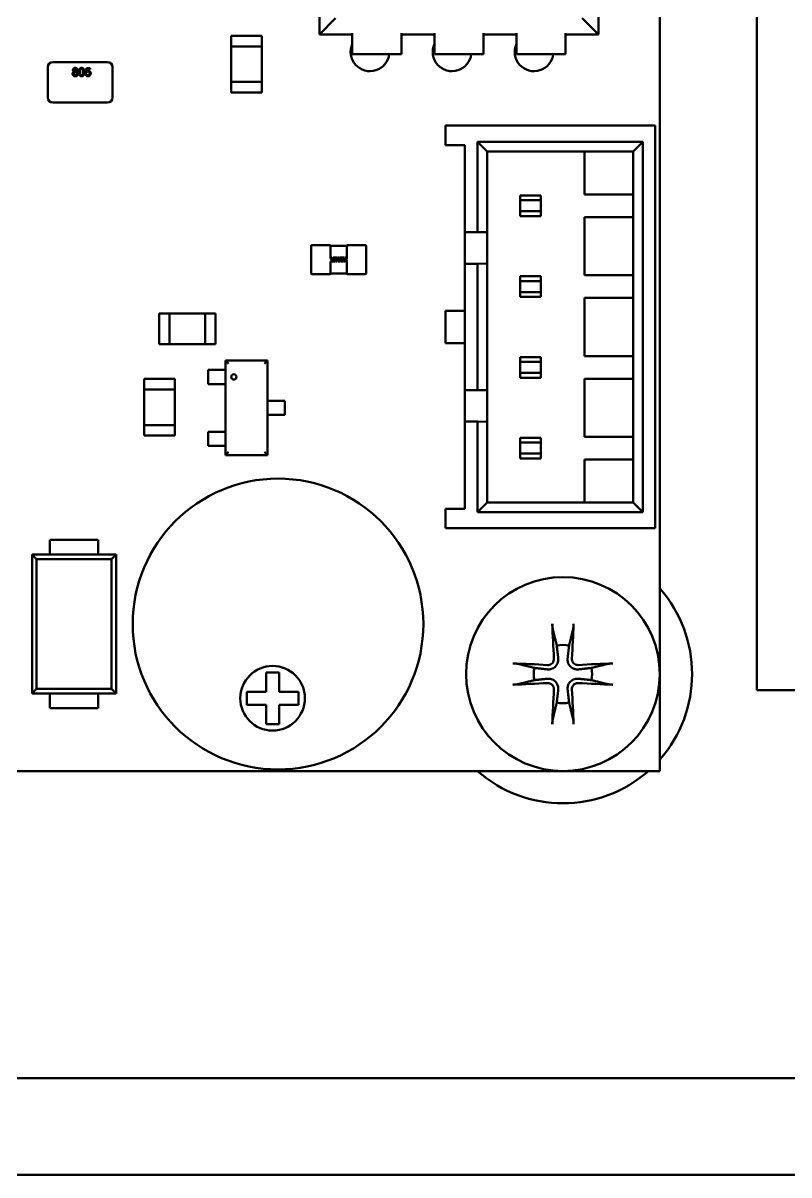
# Model space of a CAD drawing. Header units: millimetres. Extents: x -106 to 841, y -50 to 594.
# Drawn here: x 280.11 to 303.83, y 287.52 to 323.16 of the extents above; entities that cross this region are included whole.
import ezdxf

# ---------------------------------------------------------------- set-up
doc = ezdxf.new("R2010")
doc.units = ezdxf.units.MM
doc.layers.add('Visible (ISO)', color=7, linetype='Continuous', lineweight=50)

msp = doc.modelspace()

# ---------------------------------------------------------------- linework, layer by layer
at = {"layer": 'Visible (ISO)'}
for p, q in [((299.831, 375.018), (299.831, 300.018)), ((302.831, 372.518), (302.831, 302.518)), ((289.289, 329.212), (289.289, 322.812)), ((297.929, 322.812), (297.929, 329.212)), ((289.289, 322.812), (289.789, 323.312)), ((297.929, 322.812), (297.429, 323.312)), ((286.555, 322.44), (286.555, 322.764)), ((286.555, 322.764), (287.504, 322.764)), ((287.504, 322.764), (287.504, 322.44)), ((289.289, 322.812), (290.309, 322.812)), ((290.309, 322.844), (290.309, 322.702)), ((290.309, 322.702), (290.309, 322.202)), ((291.829, 322.702), (291.829, 322.844)), ((291.829, 322.812), (292.849, 322.812)), ((291.829, 322.202), (291.829, 322.702)), ((292.849, 322.844), (292.849, 322.702)), ((292.849, 322.702), (292.849, 322.202)), ((294.369, 322.702), (294.369, 322.844)), ((294.369, 322.812), (295.389, 322.812)), ((294.369, 322.202), (294.369, 322.702)), ((295.389, 322.844), (295.389, 322.702)), ((295.389, 322.702), (295.389, 322.202)), ((296.909, 322.702), (296.909, 322.844)), ((296.909, 322.812), (297.929, 322.812)), ((296.909, 322.202), (296.909, 322.702)), ((287.504, 322.44), (286.555, 322.44)), ((286.555, 321.34), (286.555, 322.439)), ((286.555, 322.439), (287.504, 322.439)), ((287.504, 322.439), (287.504, 321.34)), ((281.031, 321.955), (281.381, 321.955)), ((281.381, 321.955), (282.381, 321.955)), ((282.381, 321.955), (282.731, 321.955)), ((290.309, 322.202), (291.829, 322.202)), ((292.849, 322.202), (294.369, 322.202)), ((295.389, 322.202), (296.909, 322.202)), ((280.881, 320.855), (280.881, 321.805)), ((282.042, 321.586), (282.075, 321.59)), ((282.046, 321.639), (282.072, 321.771)), ((282.078, 321.636), (282.046, 321.639)), ((282.072, 321.771), (282.194, 321.771)), ((282.099, 321.738), (282.086, 321.671)), ((282.194, 321.738), (282.099, 321.738)), ((282.194, 321.771), (282.194, 321.738)), ((282.881, 321.805), (282.881, 320.855)), ((287.504, 321.34), (286.555, 321.34)), ((286.555, 321.015), (286.555, 321.339)), ((286.555, 321.339), (287.504, 321.339)), ((287.504, 321.339), (287.504, 321.015)), ((287.504, 321.015), (286.555, 321.015)), ((281.381, 320.705), (281.031, 320.705)), ((282.381, 320.705), (281.381, 320.705)), ((282.731, 320.705), (282.381, 320.705)), ((299.691, 319.988), (293.191, 319.988)), ((293.191, 319.388), (293.191, 319.988)), ((299.691, 307.528), (299.691, 319.988)), ((293.791, 319.388), (293.191, 319.388)), ((293.791, 316.688), (293.791, 319.388)), ((294.181, 316.688), (294.181, 319.488)), ((294.181, 319.488), (299.301, 319.488)), ((294.481, 319.188), (294.181, 319.488)), ((299.001, 319.188), (299.301, 319.488)), ((299.301, 319.488), (299.301, 308.028)), ((294.481, 319.188), (299.001, 319.188)), ((294.481, 316.687), (294.481, 319.188)), ((297.501, 317.858), (297.501, 319.188)), ((299.001, 319.188), (299.001, 308.328)), ((295.511, 317.678), (295.511, 317.828)), ((296.151, 317.828), (295.511, 317.828)), ((295.511, 317.338), (295.511, 317.678)), ((296.151, 317.678), (295.511, 317.678)), ((296.151, 317.678), (296.151, 317.828)), ((296.151, 317.338), (296.151, 317.678)), ((299.001, 317.858), (297.501, 317.858)), ((295.511, 317.188), (295.511, 317.338)), ((296.151, 317.338), (295.511, 317.338)), ((296.151, 317.188), (296.151, 317.338)), ((296.151, 317.188), (295.511, 317.188)), ((297.501, 315.358), (297.501, 317.158)), ((297.501, 317.158), (299.001, 317.158)), ((293.791, 316.688), (293.791, 316.663)), ((294.181, 316.688), (293.791, 316.688)), ((293.791, 315.764), (293.791, 316.663)), ((294.181, 316.688), (294.481, 316.687)), ((294.481, 316.687), (294.481, 316.663)), ((294.481, 315.764), (294.481, 316.663)), ((289.035, 315.411), (289.035, 316.273)), ((289.053, 316.292), (289.616, 316.292)), ((289.635, 316.273), (290.135, 316.273)), ((289.635, 316.255), (289.635, 316.273)), ((289.635, 315.876), (289.635, 316.255)), ((290.135, 316.255), (290.135, 316.273)), ((290.135, 315.85), (290.135, 316.255)), ((290.153, 316.292), (290.716, 316.292)), ((290.735, 316.273), (290.735, 315.411)), ((289.644, 315.908), (289.634, 315.873)), ((289.678, 315.908), (289.644, 315.908)), ((289.65, 315.811), (289.678, 315.908)), ((289.687, 315.81), (289.65, 315.811)), ((289.742, 315.81), (289.687, 315.81)), ((289.703, 315.855), (289.697, 315.833)), ((289.697, 315.833), (289.748, 315.833)), ((289.755, 315.855), (289.703, 315.855)), ((289.713, 315.908), (289.707, 315.885)), ((289.707, 315.885), (289.763, 315.885)), ((289.804, 315.908), (289.713, 315.908)), ((289.748, 315.833), (289.742, 315.81)), ((289.763, 315.885), (289.755, 315.855)), ((289.769, 315.787), (289.804, 315.908)), ((289.819, 315.908), (289.784, 315.787)), ((289.875, 315.908), (289.818, 315.8)), ((289.818, 315.8), (289.849, 315.908)), ((289.849, 315.908), (289.819, 315.908)), ((289.837, 315.787), (289.879, 315.873)), ((289.907, 315.908), (289.875, 315.908)), ((289.879, 315.873), (289.875, 315.787)), ((289.932, 315.908), (289.901, 315.801)), ((289.901, 315.801), (289.907, 315.908)), ((289.926, 315.787), (289.954, 315.885)), ((290.061, 315.908), (289.932, 315.908)), ((289.944, 315.81), (289.938, 315.787)), ((289.999, 315.81), (289.944, 315.81)), ((289.954, 315.885), (290.021, 315.885)), ((289.961, 315.855), (289.954, 315.833)), ((289.954, 315.833), (290.006, 315.833)), ((290.012, 315.855), (289.961, 315.855)), ((290.006, 315.833), (289.999, 315.81)), ((290.021, 315.885), (290.012, 315.855)), ((290.027, 315.787), (290.061, 315.908)), ((290.102, 315.842), (290.046, 315.787)), ((290.111, 315.908), (290.075, 315.908)), ((290.075, 315.908), (290.102, 315.842)), ((290.085, 315.787), (290.135, 315.837)), ((290.135, 315.848), (290.111, 315.908)), ((290.135, 315.834), (290.122, 315.787)), ((290.135, 315.832), (290.135, 315.837)), ((289.634, 315.787), (289.769, 315.787)), ((289.635, 315.429), (289.635, 315.787)), ((289.784, 315.787), (289.837, 315.787)), ((289.875, 315.787), (289.926, 315.787)), ((289.938, 315.787), (290.027, 315.787)), ((290.046, 315.787), (290.085, 315.787)), ((290.122, 315.787), (290.135, 315.787)), ((290.135, 315.429), (290.135, 315.787)), ((293.791, 315.713), (293.791, 315.763)), ((293.791, 314.258), (293.791, 315.713)), ((294.181, 315.713), (293.791, 315.713)), ((294.181, 315.713), (294.481, 315.717)), ((294.181, 311.803), (294.181, 315.713)), ((294.481, 315.717), (294.481, 315.763)), ((294.481, 311.803), (294.481, 315.717)), ((289.616, 315.392), (289.053, 315.392)), ((289.635, 315.411), (289.635, 315.429)), ((290.135, 315.411), (289.635, 315.411)), ((290.135, 315.411), (290.135, 315.429)), ((290.716, 315.392), (290.153, 315.392)), ((295.511, 315.178), (295.511, 315.328)), ((296.151, 315.328), (295.511, 315.328)), ((295.511, 314.838), (295.511, 315.178)), ((296.151, 315.178), (295.511, 315.178)), ((296.151, 315.178), (296.151, 315.328)), ((296.151, 314.838), (296.151, 315.178)), ((299.001, 315.358), (297.501, 315.358)), ((295.511, 314.688), (295.511, 314.838)), ((296.151, 314.838), (295.511, 314.838)), ((296.151, 314.688), (296.151, 314.838)), ((296.151, 314.688), (295.511, 314.688)), ((297.501, 312.858), (297.501, 314.658)), ((297.501, 314.658), (299.001, 314.658)), ((284.323, 313.221), (284.323, 314.17)), ((284.323, 314.17), (284.647, 314.17)), ((284.647, 314.17), (284.647, 313.221)), ((284.648, 313.221), (284.648, 314.17)), ((284.648, 314.17), (285.747, 314.17)), ((285.747, 314.17), (285.747, 313.221)), ((285.748, 313.221), (285.748, 314.17)), ((285.748, 314.17), (286.072, 314.17)), ((286.072, 314.17), (286.072, 313.221)), ((293.791, 314.258), (293.191, 314.258)), ((293.191, 314.258), (293.191, 313.258)), ((293.791, 314.258), (293.791, 313.258)), ((284.647, 313.221), (284.323, 313.221)), ((285.747, 313.221), (284.648, 313.221)), ((286.072, 313.221), (285.748, 313.221)), ((293.791, 313.258), (293.191, 313.258)), ((293.791, 311.803), (293.791, 313.258)), ((286.379, 309.796), (286.379, 312.716)), ((286.379, 312.716), (286.441, 312.655)), ((286.379, 312.716), (287.679, 312.716)), ((286.473, 312.622), (286.441, 312.655)), ((287.618, 312.655), (287.586, 312.622)), ((287.679, 312.716), (287.618, 312.655)), ((287.679, 309.796), (287.679, 312.716)), ((296.151, 312.828), (295.511, 312.828)), ((295.511, 312.678), (295.511, 312.828)), ((296.151, 312.678), (295.511, 312.678)), ((295.511, 312.338), (295.511, 312.678)), ((296.151, 312.678), (296.151, 312.828)), ((296.151, 312.338), (296.151, 312.678)), ((299.001, 312.858), (297.501, 312.858)), ((285.844, 312.428), (286.001, 312.428)), ((285.844, 311.993), (285.844, 312.428)), ((286.001, 312.428), (286.108, 312.428)), ((286.108, 312.428), (286.148, 312.428)), ((286.255, 312.428), (286.148, 312.428)), ((286.255, 312.428), (286.379, 312.428)), ((286.379, 311.993), (286.379, 312.428)), ((296.151, 312.338), (295.511, 312.338)), ((295.511, 312.188), (295.511, 312.338)), ((296.151, 312.188), (296.151, 312.338)), ((283.867, 311.824), (283.867, 312.148)), ((283.867, 312.148), (284.816, 312.148)), ((284.816, 312.148), (284.816, 311.824)), ((285.844, 311.993), (286.001, 311.993)), ((286.001, 311.993), (286.108, 311.993)), ((286.108, 311.993), (286.148, 311.993)), ((286.255, 311.993), (286.148, 311.993)), ((286.255, 311.993), (286.379, 311.993)), ((296.151, 312.188), (295.511, 312.188)), ((297.501, 310.358), (297.501, 312.158)), ((297.501, 312.158), (299.001, 312.158)), ((284.816, 311.824), (283.867, 311.824)), ((283.867, 310.724), (283.867, 311.823)), ((283.867, 311.823), (284.816, 311.823)), ((284.816, 311.823), (284.816, 310.724)), ((293.791, 310.828), (293.791, 311.803)), ((294.181, 311.803), (293.791, 311.803)), ((294.181, 311.803), (294.481, 311.803)), ((294.481, 310.827), (294.481, 311.803)), ((287.679, 311.473), (287.803, 311.473)), ((287.679, 311.038), (287.679, 311.473)), ((287.803, 311.473), (287.91, 311.473)), ((287.95, 311.473), (287.91, 311.473)), ((288.057, 311.473), (287.95, 311.473)), ((288.057, 311.473), (288.214, 311.473)), ((288.214, 311.038), (288.214, 311.473)), ((287.679, 311.038), (287.803, 311.038)), ((287.803, 311.038), (287.91, 311.038)), ((287.95, 311.038), (287.91, 311.038)), ((288.057, 311.038), (287.95, 311.038)), ((288.057, 311.038), (288.214, 311.038)), ((293.791, 308.128), (293.791, 310.828)), ((294.181, 310.828), (293.791, 310.828)), ((294.181, 308.028), (294.181, 310.828)), ((294.181, 310.828), (294.481, 310.827)), ((294.481, 308.328), (294.481, 310.827)), ((284.816, 310.724), (283.867, 310.724)), ((283.867, 310.399), (283.867, 310.723)), ((283.867, 310.723), (284.816, 310.723)), ((284.816, 310.723), (284.816, 310.399)), ((285.844, 310.518), (286.001, 310.518)), ((285.844, 310.083), (285.844, 310.518)), ((286.001, 310.518), (286.108, 310.518)), ((286.108, 310.518), (286.148, 310.518)), ((286.255, 310.518), (286.148, 310.518)), ((286.255, 310.518), (286.379, 310.518)), ((286.379, 310.083), (286.379, 310.518)), ((284.816, 310.399), (283.867, 310.399)), ((295.511, 310.178), (295.511, 310.328)), ((296.151, 310.328), (295.511, 310.328)), ((295.511, 309.838), (295.511, 310.178)), ((296.151, 310.178), (295.511, 310.178)), ((296.151, 310.178), (296.151, 310.328)), ((296.151, 309.838), (296.151, 310.178)), ((299.001, 310.358), (297.501, 310.358)), ((285.844, 310.083), (286.001, 310.083)), ((286.001, 310.083), (286.108, 310.083)), ((286.108, 310.083), (286.148, 310.083)), ((286.255, 310.083), (286.148, 310.083)), ((286.255, 310.083), (286.379, 310.083)), ((286.379, 309.796), (286.441, 309.857)), ((286.379, 309.796), (287.679, 309.796)), ((286.473, 309.89), (286.441, 309.857)), ((287.586, 309.89), (287.618, 309.857)), ((287.679, 309.796), (287.618, 309.857)), ((295.511, 309.688), (295.511, 309.838)), ((296.151, 309.838), (295.511, 309.838)), ((296.151, 309.688), (296.151, 309.838)), ((296.151, 309.688), (295.511, 309.688)), ((297.501, 308.328), (297.501, 309.658)), ((297.501, 309.658), (299.001, 309.658)), ((294.481, 308.328), (294.181, 308.028)), ((299.001, 308.328), (294.481, 308.328)), ((299.001, 308.328), (299.301, 308.028)), ((293.191, 308.128), (293.791, 308.128)), ((293.191, 307.528), (293.191, 308.128)), ((299.301, 308.028), (294.181, 308.028)), ((293.191, 307.528), (299.691, 307.528)), ((280.942, 307.167), (282.442, 307.167)), ((280.942, 307.167), (280.942, 307.017)), ((280.942, 306.717), (280.942, 307.017)), ((282.442, 307.167), (282.442, 307.017)), ((282.442, 307.017), (282.442, 306.717)), ((280.392, 306.717), (280.942, 306.717)), ((280.532, 306.578), (280.392, 306.717)), ((280.392, 302.417), (280.392, 306.717)), ((280.532, 306.578), (282.851, 306.578)), ((280.532, 303.556), (280.532, 306.578)), ((280.942, 306.717), (282.442, 306.717)), ((282.442, 306.717), (282.992, 306.717)), ((282.851, 306.578), (282.992, 306.717)), ((282.851, 306.578), (282.851, 303.556)), ((282.992, 306.717), (282.992, 302.417)), ((280.533, 303.556), (280.533, 303.056)), ((282.851, 303.056), (282.851, 303.556)), ((280.532, 302.556), (280.532, 303.056)), ((282.851, 303.056), (282.851, 302.556)), ((287.64, 303.069), (287.64, 302.469)), ((288.04, 303.069), (287.64, 303.069)), ((288.04, 302.469), (288.04, 303.069)), ((280.532, 302.556), (280.392, 302.417)), ((280.942, 302.417), (280.392, 302.417)), ((282.851, 302.556), (280.532, 302.556)), ((282.442, 302.417), (280.942, 302.417)), ((280.942, 302.117), (280.942, 302.417)), ((282.992, 302.417), (282.442, 302.417)), ((282.442, 302.417), (282.442, 302.117)), ((282.992, 302.417), (282.851, 302.556)), ((287.04, 302.469), (287.04, 302.069)), ((287.64, 302.469), (287.04, 302.469)), ((288.64, 302.469), (288.04, 302.469)), ((288.64, 302.069), (288.64, 302.469)), ((302.831, 302.518), (314.466, 302.518)), ((280.942, 301.967), (280.942, 302.117)), ((282.442, 301.967), (280.942, 301.967)), ((282.442, 301.967), (282.442, 302.117)), ((287.04, 302.069), (287.64, 302.069)), ((287.64, 302.069), (287.64, 301.469)), ((288.04, 301.469), (288.04, 302.069)), ((288.04, 302.069), (288.64, 302.069)), ((287.64, 301.469), (288.04, 301.469)), ((299.831, 300.018), (275.331, 300.018)), ((307.93, 290.518), (279.831, 290.518)), ((276.831, 287.518), (321.53, 287.518))]:
    msp.add_line(p, q, dxfattribs=at)
for centre, radius in [((286.639, 312.211), 0.0812), ((288.008, 304.565), 4.5), ((296.831, 303.018), 3), ((287.84, 302.269), 1)]:
    msp.add_circle(centre, radius, dxfattribs=at)
for centre, radius, start, end in [((290.857, 322.273), 0.6, 156.0381, 353.1218), ((293.397, 322.273), 0.6, 156.0381, 353.1218), ((295.937, 322.273), 0.6, 156.0381, 353.1218), ((281.031, 321.805), 0.15, 90, 180), ((282.731, 321.805), 0.15, 0, 90), ((281.031, 320.855), 0.15, 180, 270), ((282.731, 320.855), 0.15, 270, 0), ((289.053, 316.273), 0.0187, 90, 180), ((289.616, 316.273), 0.0187, 0, 90), ((290.153, 316.273), 0.0187, 90, 180), ((290.716, 316.273), 0.0187, 0, 90), ((289.053, 315.411), 0.0187, 180, 270), ((289.616, 315.411), 0.0187, 270, 0), ((290.153, 315.411), 0.0187, 180, 270), ((290.716, 315.411), 0.0187, 270, 0), ((296.831, 303.018), 4, 318.5904, 41.4096), ((296.831, 303.018), 0.902, 77.8798, 102.1202), ((296.831, 303.018), 0.902, 167.8798, 192.1202), ((296.831, 303.018), 0.902, 347.8798, 12.1202), ((296.831, 303.018), 0.902, 257.8798, 282.1202), ((296.831, 303.018), 4, 228.5904, 311.4096)]:
    msp.add_arc(centre, radius, start, end, dxfattribs=at)
for centre, major_axis, start_param, end_param in [((297.034, 303.032), (0.336, -5.195), 4.406467, 4.617896), ((296.627, 303.032), (0.336, 5.195), 4.806882, 5.018311), ((296.818, 302.815), (-5.195, 0.336), 4.806882, 5.018311), ((296.844, 302.815), (-5.195, -0.336), 4.406467, 4.617896), ((296.818, 303.222), (5.195, 0.336), 4.406467, 4.617896), ((296.844, 303.222), (5.195, -0.336), 4.806882, 5.018311), ((297.034, 303.005), (-0.336, -5.195), 4.806882, 5.018311), ((296.627, 303.005), (-0.336, 5.195), 4.406467, 4.617896)]:
    msp.add_ellipse(centre, major_axis=major_axis, ratio=0.087156, start_param=start_param, end_param=end_param, dxfattribs=at)
for points, knots in [([(281.647, 321.593), (281.647, 321.595), (281.647, 321.599), (281.648, 321.605), (281.649, 321.611), (281.65, 321.616), (281.652, 321.621), (281.654, 321.626), (281.657, 321.631), (281.66, 321.635), (281.663, 321.639), (281.667, 321.643), (281.671, 321.646), (281.675, 321.649), (281.68, 321.652), (281.685, 321.655), (281.69, 321.657), (281.694, 321.658), (281.696, 321.658)], [0, 0, 0, 0, 0.069834, 0.137027, 0.201482, 0.26454, 0.325973, 0.386386, 0.445761, 0.505612, 0.565114, 0.62475, 0.684179, 0.744219, 0.805179, 0.868395, 0.933204, 1, 1, 1, 1]), ([(281.729, 321.514), (281.726, 321.514), (281.721, 321.514), (281.712, 321.515), (281.704, 321.517), (281.696, 321.52), (281.689, 321.523), (281.682, 321.527), (281.676, 321.531), (281.67, 321.536), (281.664, 321.542), (281.66, 321.548), (281.656, 321.555), (281.653, 321.562), (281.65, 321.569), (281.648, 321.577), (281.647, 321.585), (281.647, 321.59), (281.647, 321.593)], [0, 0, 0, 0, 0.070442, 0.138089, 0.203178, 0.266139, 0.327929, 0.38919, 0.450254, 0.512347, 0.573843, 0.633933, 0.69346, 0.752479, 0.812386, 0.87307, 0.935184, 1, 1, 1, 1]), ([(281.657, 321.709), (281.657, 321.712), (281.657, 321.716), (281.658, 321.723), (281.66, 321.729), (281.662, 321.735), (281.665, 321.74), (281.668, 321.746), (281.672, 321.751), (281.677, 321.756), (281.682, 321.76), (281.687, 321.764), (281.693, 321.767), (281.7, 321.77), (281.706, 321.772), (281.714, 321.773), (281.721, 321.774), (281.726, 321.774), (281.729, 321.774)], [0, 0, 0, 0, 0.062131, 0.121966, 0.18057, 0.238576, 0.296, 0.354359, 0.413781, 0.475098, 0.53728, 0.598918, 0.661235, 0.724322, 0.789217, 0.856397, 0.926508, 1, 1, 1, 1]), ([(281.696, 321.658), (281.693, 321.659), (281.687, 321.662), (281.679, 321.666), (281.672, 321.672), (281.666, 321.678), (281.662, 321.685), (281.659, 321.693), (281.657, 321.701), (281.657, 321.706), (281.657, 321.709)], [0, 0, 0, 0, 0.145359, 0.278702, 0.403602, 0.521669, 0.637521, 0.753704, 0.873213, 1, 1, 1, 1]), ([(281.729, 321.642), (281.727, 321.642), (281.723, 321.642), (281.718, 321.642), (281.713, 321.641), (281.708, 321.639), (281.704, 321.637), (281.7, 321.635), (281.696, 321.632), (281.693, 321.628), (281.69, 321.625), (281.687, 321.621), (281.685, 321.617), (281.683, 321.613), (281.682, 321.608), (281.681, 321.604), (281.68, 321.599), (281.68, 321.595), (281.68, 321.594)], [0, 0, 0, 0, 0.070952, 0.139089, 0.20356, 0.266424, 0.327517, 0.387861, 0.447899, 0.508819, 0.569482, 0.629036, 0.688378, 0.748068, 0.80863, 0.870231, 0.933683, 1, 1, 1, 1]), ([(281.68, 321.594), (281.68, 321.591), (281.68, 321.587), (281.681, 321.581), (281.683, 321.575), (281.685, 321.569), (281.688, 321.563), (281.692, 321.558), (281.697, 321.554), (281.703, 321.55), (281.71, 321.547), (281.716, 321.545), (281.723, 321.544), (281.727, 321.544), (281.73, 321.544)], [0, 0, 0, 0, 0.079823, 0.159857, 0.239733, 0.321365, 0.402584, 0.483266, 0.566017, 0.653071, 0.741856, 0.828591, 0.914281, 1, 1, 1, 1]), ([(281.729, 321.745), (281.728, 321.744), (281.725, 321.744), (281.721, 321.744), (281.717, 321.743), (281.713, 321.742), (281.709, 321.741), (281.706, 321.739), (281.703, 321.737), (281.699, 321.733), (281.696, 321.729), (281.692, 321.723), (281.69, 321.716), (281.69, 321.712), (281.69, 321.709)], [0, 0, 0, 0, 0.076236, 0.148618, 0.218239, 0.284252, 0.348258, 0.410656, 0.472862, 0.534195, 0.653476, 0.767767, 0.881713, 1, 1, 1, 1]), ([(281.69, 321.709), (281.69, 321.707), (281.69, 321.702), (281.692, 321.694), (281.695, 321.688), (281.699, 321.683), (281.703, 321.68), (281.706, 321.678), (281.709, 321.676), (281.713, 321.675), (281.717, 321.673), (281.721, 321.673), (281.725, 321.672), (281.728, 321.672), (281.73, 321.672)], [0, 0, 0, 0, 0.127394, 0.246182, 0.361268, 0.47714, 0.536327, 0.595672, 0.656619, 0.718836, 0.783582, 0.851588, 0.923927, 1, 1, 1, 1]), ([(281.729, 321.774), (281.732, 321.774), (281.737, 321.774), (281.745, 321.773), (281.752, 321.772), (281.759, 321.769), (281.765, 321.767), (281.771, 321.763), (281.777, 321.76), (281.782, 321.755), (281.787, 321.75), (281.791, 321.745), (281.794, 321.74), (281.797, 321.734), (281.799, 321.728), (281.801, 321.722), (281.802, 321.715), (281.802, 321.711), (281.802, 321.709)], [0, 0, 0, 0, 0.073201, 0.142587, 0.209625, 0.274883, 0.337931, 0.400462, 0.462501, 0.525005, 0.586689, 0.646813, 0.705215, 0.762881, 0.820728, 0.879295, 0.938511, 1, 1, 1, 1]), ([(281.769, 321.708), (281.769, 321.71), (281.769, 321.715), (281.767, 321.722), (281.763, 321.728), (281.759, 321.733), (281.756, 321.736), (281.753, 321.739), (281.749, 321.74), (281.746, 321.742), (281.742, 321.743), (281.738, 321.744), (281.734, 321.744), (281.731, 321.744), (281.729, 321.745)], [0, 0, 0, 0, 0.123386, 0.241435, 0.357449, 0.476714, 0.53789, 0.59927, 0.660352, 0.723007, 0.787876, 0.85536, 0.925373, 1, 1, 1, 1]), ([(281.779, 321.593), (281.779, 321.594), (281.779, 321.598), (281.778, 321.603), (281.777, 321.608), (281.776, 321.612), (281.774, 321.617), (281.771, 321.621), (281.769, 321.625), (281.765, 321.628), (281.762, 321.632), (281.758, 321.635), (281.754, 321.637), (281.749, 321.639), (281.745, 321.641), (281.74, 321.642), (281.734, 321.642), (281.731, 321.642), (281.729, 321.642)], [0, 0, 0, 0, 0.066616, 0.130424, 0.192671, 0.252969, 0.31288, 0.3722, 0.431927, 0.492422, 0.552771, 0.613262, 0.673556, 0.73432, 0.796858, 0.861769, 0.928863, 1, 1, 1, 1]), ([(281.812, 321.592), (281.812, 321.589), (281.812, 321.584), (281.81, 321.576), (281.809, 321.569), (281.806, 321.562), (281.803, 321.555), (281.799, 321.548), (281.794, 321.542), (281.789, 321.536), (281.783, 321.531), (281.777, 321.527), (281.77, 321.523), (281.763, 321.519), (281.755, 321.517), (281.747, 321.515), (281.738, 321.514), (281.732, 321.514), (281.729, 321.514)], [0, 0, 0, 0, 0.0636, 0.125297, 0.185569, 0.244698, 0.303717, 0.36292, 0.4233, 0.485177, 0.547083, 0.608525, 0.669965, 0.732299, 0.79565, 0.861055, 0.929122, 1, 1, 1, 1]), ([(281.73, 321.672), (281.731, 321.672), (281.734, 321.672), (281.739, 321.673), (281.743, 321.673), (281.746, 321.675), (281.75, 321.676), (281.753, 321.678), (281.756, 321.68), (281.76, 321.683), (281.763, 321.688), (281.767, 321.694), (281.769, 321.701), (281.769, 321.705), (281.769, 321.708)], [0, 0, 0, 0, 0.076843, 0.149839, 0.218379, 0.284997, 0.347658, 0.409847, 0.469936, 0.53042, 0.648752, 0.763775, 0.878749, 1, 1, 1, 1]), ([(281.73, 321.544), (281.732, 321.544), (281.735, 321.544), (281.74, 321.544), (281.745, 321.546), (281.75, 321.547), (281.755, 321.549), (281.759, 321.551), (281.762, 321.554), (281.766, 321.557), (281.769, 321.561), (281.772, 321.565), (281.774, 321.569), (281.776, 321.573), (281.777, 321.578), (281.778, 321.582), (281.779, 321.587), (281.779, 321.591), (281.779, 321.593)], [0, 0, 0, 0, 0.071837, 0.139558, 0.204923, 0.267827, 0.328547, 0.388755, 0.44803, 0.508601, 0.569321, 0.628512, 0.687493, 0.747078, 0.807703, 0.86971, 0.933428, 1, 1, 1, 1]), ([(281.802, 321.709), (281.802, 321.706), (281.802, 321.7), (281.8, 321.692), (281.797, 321.685), (281.793, 321.678), (281.787, 321.672), (281.781, 321.666), (281.773, 321.662), (281.767, 321.659), (281.764, 321.658)], [0, 0, 0, 0, 0.124835, 0.244778, 0.360989, 0.477964, 0.596922, 0.721591, 0.855098, 1, 1, 1, 1]), ([(281.764, 321.658), (281.766, 321.658), (281.769, 321.656), (281.775, 321.654), (281.78, 321.651), (281.784, 321.648), (281.789, 321.645), (281.793, 321.641), (281.796, 321.637), (281.8, 321.633), (281.802, 321.629), (281.805, 321.624), (281.807, 321.619), (281.809, 321.614), (281.81, 321.609), (281.811, 321.604), (281.812, 321.598), (281.812, 321.594), (281.812, 321.592)], [0, 0, 0, 0, 0.069013, 0.135236, 0.199611, 0.262419, 0.323723, 0.383765, 0.443773, 0.503795, 0.563823, 0.623484, 0.683469, 0.743591, 0.805727, 0.868616, 0.933278, 1, 1, 1, 1]), ([(281.845, 321.644), (281.845, 321.648), (281.845, 321.655), (281.845, 321.665), (281.846, 321.675), (281.847, 321.685), (281.848, 321.694), (281.85, 321.702), (281.852, 321.71), (281.854, 321.717), (281.856, 321.724), (281.859, 321.731), (281.862, 321.737), (281.865, 321.742), (281.869, 321.747), (281.873, 321.752), (281.877, 321.756), (281.881, 321.76), (281.886, 321.763), (281.891, 321.766), (281.896, 321.769), (281.902, 321.771), (281.908, 321.772), (281.914, 321.773), (281.92, 321.774), (281.925, 321.774), (281.927, 321.774)], [0, 0, 0, 0, 0.063114, 0.123615, 0.180974, 0.235261, 0.287101, 0.336031, 0.382382, 0.426334, 0.468211, 0.50825, 0.546628, 0.58365, 0.618994, 0.653583, 0.687156, 0.720422, 0.75323, 0.78626, 0.819504, 0.853545, 0.888308, 0.923996, 0.96135, 1, 1, 1, 1]), ([(281.87, 321.539), (281.868, 321.542), (281.863, 321.548), (281.858, 321.558), (281.854, 321.569), (281.851, 321.582), (281.848, 321.596), (281.846, 321.611), (281.845, 321.627), (281.845, 321.638), (281.845, 321.644)], [0, 0, 0, 0, 0.097421, 0.200886, 0.311172, 0.429798, 0.55774, 0.694715, 0.84213, 1, 1, 1, 1]), ([(281.927, 321.514), (281.924, 321.514), (281.918, 321.514), (281.91, 321.515), (281.902, 321.517), (281.894, 321.52), (281.887, 321.524), (281.881, 321.528), (281.875, 321.533), (281.871, 321.537), (281.87, 321.539)], [0, 0, 0, 0, 0.137903, 0.268873, 0.395178, 0.517089, 0.636743, 0.756222, 0.876628, 1, 1, 1, 1]), ([(281.892, 321.727), (281.891, 321.725), (281.889, 321.721), (281.886, 321.713), (281.883, 321.704), (281.881, 321.695), (281.88, 321.684), (281.878, 321.672), (281.878, 321.658), (281.878, 321.649), (281.878, 321.644)], [0, 0, 0, 0, 0.083888, 0.177154, 0.282514, 0.3994, 0.529491, 0.672802, 0.829536, 1, 1, 1, 1]), ([(281.878, 321.644), (281.878, 321.639), (281.878, 321.63), (281.878, 321.616), (281.879, 321.604), (281.881, 321.593), (281.883, 321.584), (281.885, 321.575), (281.888, 321.569), (281.892, 321.563), (281.895, 321.558), (281.899, 321.554), (281.903, 321.551), (281.908, 321.548), (281.912, 321.546), (281.917, 321.545), (281.922, 321.544), (281.925, 321.544), (281.927, 321.544)], [0, 0, 0, 0, 0.118406, 0.226654, 0.324092, 0.411705, 0.489026, 0.556909, 0.616233, 0.667349, 0.713512, 0.757697, 0.799493, 0.839976, 0.879886, 0.919149, 0.959227, 1, 1, 1, 1]), ([(281.927, 321.745), (281.925, 321.744), (281.922, 321.744), (281.917, 321.744), (281.912, 321.742), (281.908, 321.74), (281.903, 321.738), (281.899, 321.735), (281.896, 321.731), (281.894, 321.728), (281.892, 321.727)], [0, 0, 0, 0, 0.127665, 0.251739, 0.372753, 0.492147, 0.61407, 0.737197, 0.865607, 1, 1, 1, 1]), ([(281.927, 321.774), (281.93, 321.774), (281.937, 321.774), (281.946, 321.772), (281.955, 321.77), (281.964, 321.766), (281.971, 321.761), (281.978, 321.756), (281.984, 321.75), (281.989, 321.742), (281.993, 321.734), (281.997, 321.725), (282.001, 321.715), (282.003, 321.706), (282.005, 321.698), (282.006, 321.692), (282.007, 321.685), (282.008, 321.678), (282.009, 321.67), (282.009, 321.662), (282.009, 321.653), (282.009, 321.647), (282.009, 321.644)], [0, 0, 0, 0, 0.056724, 0.111437, 0.164368, 0.216435, 0.267641, 0.31736, 0.367473, 0.41821, 0.471404, 0.527966, 0.588061, 0.652134, 0.686345, 0.723264, 0.76261, 0.804739, 0.84943, 0.896711, 0.94689, 1, 1, 1, 1]), ([(281.976, 321.644), (281.976, 321.649), (281.976, 321.658), (281.976, 321.671), (281.975, 321.683), (281.973, 321.694), (281.971, 321.704), (281.969, 321.712), (281.966, 321.719), (281.963, 321.725), (281.959, 321.729), (281.955, 321.733), (281.951, 321.737), (281.947, 321.74), (281.942, 321.742), (281.937, 321.743), (281.932, 321.744), (281.928, 321.744), (281.927, 321.745)], [0, 0, 0, 0, 0.115629, 0.221541, 0.317048, 0.403151, 0.480181, 0.547649, 0.607036, 0.658652, 0.705723, 0.749804, 0.792587, 0.833874, 0.874768, 0.915223, 0.956881, 1, 1, 1, 1]), ([(282.009, 321.644), (282.009, 321.64), (282.009, 321.633), (282.009, 321.623), (282.008, 321.613), (282.007, 321.603), (282.006, 321.595), (282.004, 321.586), (282.002, 321.578), (282, 321.571), (281.998, 321.564), (281.995, 321.558), (281.992, 321.552), (281.989, 321.546), (281.985, 321.541), (281.982, 321.536), (281.977, 321.532), (281.973, 321.528), (281.968, 321.525), (281.963, 321.522), (281.958, 321.519), (281.952, 321.517), (281.946, 321.516), (281.94, 321.515), (281.934, 321.514), (281.929, 321.514), (281.927, 321.514)], [0, 0, 0, 0, 0.062874, 0.122837, 0.179657, 0.23396, 0.285595, 0.334513, 0.380905, 0.424895, 0.466529, 0.506488, 0.545032, 0.581831, 0.617448, 0.652067, 0.68588, 0.719175, 0.752182, 0.78524, 0.818656, 0.852548, 0.887626, 0.923635, 0.961022, 1, 1, 1, 1]), ([(281.927, 321.544), (281.929, 321.544), (281.932, 321.544), (281.937, 321.545), (281.942, 321.546), (281.946, 321.548), (281.951, 321.551), (281.955, 321.554), (281.959, 321.558), (281.962, 321.563), (281.966, 321.569), (281.969, 321.576), (281.971, 321.584), (281.973, 321.593), (281.975, 321.604), (281.976, 321.616), (281.976, 321.63), (281.976, 321.639), (281.976, 321.644)], [0, 0, 0, 0, 0.040782, 0.08087, 0.120268, 0.160187, 0.20046, 0.242265, 0.286459, 0.332952, 0.384431, 0.443389, 0.511681, 0.58902, 0.676245, 0.773705, 0.881568, 1, 1, 1, 1]), ([(282.122, 321.514), (282.119, 321.514), (282.114, 321.514), (282.106, 321.515), (282.098, 321.517), (282.091, 321.519), (282.084, 321.522), (282.078, 321.525), (282.072, 321.529), (282.067, 321.534), (282.062, 321.539), (282.057, 321.544), (282.053, 321.551), (282.05, 321.557), (282.047, 321.564), (282.045, 321.571), (282.043, 321.579), (282.043, 321.584), (282.042, 321.586)], [0, 0, 0, 0, 0.069298, 0.135561, 0.199671, 0.261716, 0.322662, 0.382907, 0.443032, 0.503501, 0.563724, 0.62398, 0.683629, 0.743848, 0.805192, 0.867649, 0.932778, 1, 1, 1, 1]), ([(282.075, 321.59), (282.075, 321.588), (282.076, 321.584), (282.077, 321.579), (282.079, 321.574), (282.081, 321.57), (282.083, 321.566), (282.085, 321.562), (282.088, 321.558), (282.091, 321.555), (282.094, 321.552), (282.097, 321.55), (282.101, 321.548), (282.104, 321.546), (282.109, 321.545), (282.113, 321.544), (282.118, 321.544), (282.121, 321.544), (282.122, 321.544)], [0, 0, 0, 0, 0.077361, 0.15048, 0.219977, 0.286681, 0.349678, 0.41068, 0.469427, 0.526756, 0.583142, 0.638824, 0.695263, 0.752696, 0.810849, 0.871356, 0.934436, 1, 1, 1, 1]), ([(282.122, 321.659), (282.12, 321.659), (282.115, 321.659), (282.108, 321.657), (282.101, 321.656), (282.096, 321.653), (282.091, 321.649), (282.086, 321.645), (282.082, 321.641), (282.08, 321.638), (282.078, 321.636)], [0, 0, 0, 0, 0.14786, 0.283561, 0.412369, 0.534236, 0.652692, 0.768663, 0.883652, 1, 1, 1, 1]), ([(282.086, 321.671), (282.088, 321.673), (282.091, 321.675), (282.097, 321.679), (282.102, 321.682), (282.108, 321.684), (282.114, 321.686), (282.12, 321.688), (282.126, 321.688), (282.13, 321.688), (282.131, 321.689)], [0, 0, 0, 0, 0.136729, 0.268515, 0.395529, 0.52, 0.640496, 0.761236, 0.880107, 1, 1, 1, 1]), ([(282.174, 321.603), (282.174, 321.606), (282.174, 321.61), (282.173, 321.616), (282.172, 321.621), (282.171, 321.626), (282.169, 321.631), (282.167, 321.636), (282.164, 321.64), (282.161, 321.644), (282.158, 321.648), (282.154, 321.651), (282.149, 321.653), (282.145, 321.655), (282.14, 321.657), (282.134, 321.658), (282.128, 321.659), (282.124, 321.659), (282.122, 321.659)], [0, 0, 0, 0, 0.072866, 0.141887, 0.207453, 0.270438, 0.331641, 0.390108, 0.448069, 0.505503, 0.562488, 0.619084, 0.676416, 0.735452, 0.796241, 0.860406, 0.928305, 1, 1, 1, 1]), ([(282.122, 321.544), (282.124, 321.544), (282.128, 321.544), (282.134, 321.545), (282.139, 321.546), (282.144, 321.548), (282.148, 321.55), (282.153, 321.553), (282.157, 321.556), (282.16, 321.56), (282.163, 321.564), (282.166, 321.569), (282.169, 321.574), (282.171, 321.579), (282.172, 321.585), (282.173, 321.591), (282.174, 321.597), (282.174, 321.601), (282.174, 321.603)], [0, 0, 0, 0, 0.065801, 0.128677, 0.188676, 0.247598, 0.304849, 0.361786, 0.419523, 0.478682, 0.53877, 0.598799, 0.660184, 0.722952, 0.787993, 0.855404, 0.926153, 1, 1, 1, 1]), ([(282.187, 321.545), (282.185, 321.543), (282.181, 321.538), (282.174, 321.531), (282.167, 321.526), (282.159, 321.522), (282.151, 321.518), (282.142, 321.516), (282.132, 321.514), (282.125, 321.514), (282.122, 321.514)], [0, 0, 0, 0, 0.127893, 0.251579, 0.372793, 0.492778, 0.61359, 0.737809, 0.86618, 1, 1, 1, 1]), ([(282.131, 321.689), (282.134, 321.688), (282.139, 321.688), (282.147, 321.687), (282.154, 321.685), (282.161, 321.683), (282.167, 321.68), (282.174, 321.675), (282.18, 321.671), (282.185, 321.665), (282.19, 321.659), (282.195, 321.653), (282.198, 321.646), (282.202, 321.639), (282.204, 321.631), (282.206, 321.623), (282.207, 321.614), (282.207, 321.608), (282.207, 321.605)], [0, 0, 0, 0, 0.061997, 0.122088, 0.181375, 0.239508, 0.297836, 0.35688, 0.417282, 0.47964, 0.5425, 0.604962, 0.666991, 0.730216, 0.794173, 0.860458, 0.928578, 1, 1, 1, 1]), ([(282.207, 321.605), (282.207, 321.603), (282.207, 321.597), (282.206, 321.589), (282.204, 321.581), (282.202, 321.573), (282.199, 321.566), (282.196, 321.558), (282.192, 321.552), (282.189, 321.547), (282.187, 321.545)], [0, 0, 0, 0, 0.132462, 0.26165, 0.387547, 0.510782, 0.632675, 0.75466, 0.876523, 1, 1, 1, 1]), ([(296.519, 304.4), (296.517, 304.407), (296.515, 304.416), (296.512, 304.438), (296.51, 304.455), (296.507, 304.487), (296.505, 304.508), (296.503, 304.539), (296.502, 304.554), (296.502, 304.568)], [0.04788997, 0.04788997, 0.04788997, 0.04788997, 0.05210485, 0.05210485, 0.05730314, 0.05730314, 0.0625558, 0.0625558, 0.06665641, 0.06665641, 0.06665641, 0.06665641]), ([(297.16, 304.568), (297.16, 304.554), (297.159, 304.539), (297.157, 304.508), (297.155, 304.487), (297.152, 304.455), (297.15, 304.438), (297.146, 304.416), (297.145, 304.407), (297.143, 304.4)], [0.01685823, 0.01685823, 0.01685823, 0.01685823, 0.02095884, 0.02095884, 0.0262115, 0.0262115, 0.03140979, 0.03140979, 0.03562467, 0.03562467, 0.03562467, 0.03562467]), ([(295.281, 303.348), (295.295, 303.347), (295.31, 303.346), (295.341, 303.344), (295.362, 303.343), (295.394, 303.339), (295.411, 303.337), (295.433, 303.334), (295.442, 303.332), (295.449, 303.331)], [0.01685823, 0.01685823, 0.01685823, 0.01685823, 0.02095884, 0.02095884, 0.0262115, 0.0262115, 0.03140979, 0.03140979, 0.03562467, 0.03562467, 0.03562467, 0.03562467]), ([(296.686, 303.501), (296.69, 303.462), (296.687, 303.42), (296.67, 303.361), (296.66, 303.336), (296.634, 303.29), (296.617, 303.268), (296.581, 303.232), (296.559, 303.215), (296.513, 303.189), (296.489, 303.179), (296.429, 303.163), (296.387, 303.159), (296.348, 303.163)], [0.13731162, 0.13731162, 0.13731162, 0.13731162, 0.14973415, 0.14973415, 0.15741051, 0.15741051, 0.16508687, 0.16508687, 0.17276323, 0.17276323, 0.18043959, 0.18043959, 0.19286212, 0.19286212, 0.19286212, 0.19286212]), ([(296.552, 303.493), (296.553, 303.47), (296.55, 303.445), (296.534, 303.399), (296.521, 303.377), (296.491, 303.343), (296.471, 303.327), (296.427, 303.305), (296.403, 303.299), (296.373, 303.297), (296.365, 303.297), (296.357, 303.297)], [0, 0, 0, 0, 0.00692285, 0.00692285, 0.0138457, 0.0138457, 0.02075693, 0.02075693, 0.02766816, 0.02766816, 0.03000447, 0.03000447, 0.03000447, 0.03000447]), ([(297.314, 303.163), (297.274, 303.159), (297.233, 303.163), (297.173, 303.179), (297.149, 303.189), (297.102, 303.215), (297.081, 303.232), (297.044, 303.268), (297.028, 303.29), (297.001, 303.336), (296.991, 303.361), (296.975, 303.42), (296.971, 303.462), (296.976, 303.501)], [0.13731162, 0.13731162, 0.13731162, 0.13731162, 0.14973415, 0.14973415, 0.15741051, 0.15741051, 0.16508687, 0.16508687, 0.17276323, 0.17276323, 0.18043959, 0.18043959, 0.19286212, 0.19286212, 0.19286212, 0.19286212]), ([(297.305, 303.297), (297.282, 303.296), (297.257, 303.299), (297.211, 303.315), (297.19, 303.328), (297.155, 303.358), (297.139, 303.378), (297.118, 303.422), (297.111, 303.446), (297.109, 303.477), (297.109, 303.485), (297.11, 303.493)], [0, 0, 0, 0, 0.00692285, 0.00692285, 0.0138457, 0.0138457, 0.02075693, 0.02075693, 0.02766816, 0.02766816, 0.03000447, 0.03000447, 0.03000447, 0.03000447]), ([(298.213, 303.331), (298.219, 303.332), (298.228, 303.334), (298.25, 303.337), (298.268, 303.339), (298.3, 303.343), (298.32, 303.344), (298.351, 303.346), (298.367, 303.347), (298.381, 303.348)], [0.04788997, 0.04788997, 0.04788997, 0.04788997, 0.05210485, 0.05210485, 0.05730314, 0.05730314, 0.0625558, 0.0625558, 0.06665641, 0.06665641, 0.06665641, 0.06665641]), ([(295.449, 302.706), (295.442, 302.705), (295.433, 302.703), (295.411, 302.7), (295.394, 302.697), (295.362, 302.694), (295.341, 302.692), (295.31, 302.69), (295.295, 302.69), (295.281, 302.689)], [0.04788997, 0.04788997, 0.04788997, 0.04788997, 0.05210485, 0.05210485, 0.05730314, 0.05730314, 0.0625558, 0.0625558, 0.06665641, 0.06665641, 0.06665641, 0.06665641]), ([(296.348, 302.873), (296.387, 302.878), (296.429, 302.874), (296.489, 302.858), (296.513, 302.848), (296.559, 302.822), (296.581, 302.805), (296.617, 302.769), (296.634, 302.747), (296.66, 302.701), (296.67, 302.676), (296.687, 302.617), (296.69, 302.575), (296.686, 302.536)], [0.13731162, 0.13731162, 0.13731162, 0.13731162, 0.14973415, 0.14973415, 0.15741051, 0.15741051, 0.16508687, 0.16508687, 0.17276323, 0.17276323, 0.18043959, 0.18043959, 0.19286212, 0.19286212, 0.19286212, 0.19286212]), ([(296.357, 302.74), (296.38, 302.741), (296.404, 302.738), (296.451, 302.722), (296.472, 302.709), (296.507, 302.678), (296.522, 302.659), (296.544, 302.615), (296.55, 302.591), (296.552, 302.56), (296.552, 302.552), (296.552, 302.544)], [0, 0, 0, 0, 0.00692285, 0.00692285, 0.0138457, 0.0138457, 0.02075693, 0.02075693, 0.02766816, 0.02766816, 0.03000447, 0.03000447, 0.03000447, 0.03000447]), ([(296.976, 302.536), (296.971, 302.575), (296.975, 302.617), (296.991, 302.676), (297.001, 302.701), (297.028, 302.747), (297.044, 302.769), (297.081, 302.805), (297.102, 302.822), (297.149, 302.848), (297.173, 302.858), (297.233, 302.874), (297.274, 302.878), (297.314, 302.873)], [0.13731162, 0.13731162, 0.13731162, 0.13731162, 0.14973415, 0.14973415, 0.15741051, 0.15741051, 0.16508687, 0.16508687, 0.17276323, 0.17276323, 0.18043959, 0.18043959, 0.19286212, 0.19286212, 0.19286212, 0.19286212]), ([(297.11, 302.544), (297.108, 302.567), (297.111, 302.592), (297.127, 302.638), (297.14, 302.66), (297.171, 302.694), (297.19, 302.71), (297.234, 302.731), (297.258, 302.738), (297.289, 302.74), (297.297, 302.74), (297.305, 302.74)], [0, 0, 0, 0, 0.00692285, 0.00692285, 0.0138457, 0.0138457, 0.02075693, 0.02075693, 0.02766816, 0.02766816, 0.03000447, 0.03000447, 0.03000447, 0.03000447]), ([(298.381, 302.689), (298.367, 302.69), (298.351, 302.69), (298.32, 302.692), (298.3, 302.694), (298.268, 302.697), (298.25, 302.7), (298.228, 302.703), (298.219, 302.705), (298.213, 302.706)], [0.01685823, 0.01685823, 0.01685823, 0.01685823, 0.02095884, 0.02095884, 0.0262115, 0.0262115, 0.03140979, 0.03140979, 0.03562467, 0.03562467, 0.03562467, 0.03562467]), ([(296.502, 301.469), (296.502, 301.482), (296.503, 301.498), (296.505, 301.529), (296.507, 301.55), (296.51, 301.582), (296.512, 301.599), (296.515, 301.621), (296.517, 301.63), (296.519, 301.637)], [0.01685823, 0.01685823, 0.01685823, 0.01685823, 0.02095884, 0.02095884, 0.0262115, 0.0262115, 0.03140979, 0.03140979, 0.03562467, 0.03562467, 0.03562467, 0.03562467]), ([(297.143, 301.637), (297.145, 301.63), (297.146, 301.621), (297.15, 301.599), (297.152, 301.582), (297.155, 301.55), (297.157, 301.529), (297.159, 301.498), (297.16, 301.482), (297.16, 301.469)], [0.04788997, 0.04788997, 0.04788997, 0.04788997, 0.05210485, 0.05210485, 0.05730314, 0.05730314, 0.0625558, 0.0625558, 0.06665641, 0.06665641, 0.06665641, 0.06665641])]:
    msp.add_open_spline(points, degree=3, knots=knots, dxfattribs=at)
for points, weights in [([(296.519, 304.4), (296.594, 304.095), (296.641, 303.9)], [1.0041048634, 1.02752924648, 1]), ([(297.02, 303.9), (297.068, 304.095), (297.143, 304.4)], [1, 1.02752924648, 1.0041048634]), ([(296.641, 303.9), (296.67, 303.644), (296.686, 303.501)], [1, 1.35043058172, 1.67338373673]), ([(296.976, 303.501), (296.992, 303.644), (297.02, 303.9)], [1.67338373673, 1.35043058172, 1]), ([(295.949, 303.208), (295.754, 303.256), (295.449, 303.331)], [1, 1.02752923661, 1.00410486203]), ([(298.213, 303.331), (297.907, 303.256), (297.712, 303.208)], [1.00410486313, 1.02752924454, 1]), ([(296.348, 303.163), (296.205, 303.179), (295.949, 303.208)], [1.67338373673, 1.35043058172, 1]), ([(297.712, 303.208), (297.456, 303.179), (297.314, 303.163)], [1, 1.35043058172, 1.67338373673]), ([(295.449, 302.706), (295.754, 302.781), (295.949, 302.829)], [1.00410486313, 1.02752924454, 1]), ([(295.949, 302.829), (296.205, 302.858), (296.348, 302.873)], [1, 1.35043058172, 1.67338373673]), ([(297.314, 302.873), (297.456, 302.858), (297.712, 302.829)], [1.67338373673, 1.35043058172, 1]), ([(297.712, 302.829), (297.907, 302.781), (298.213, 302.706)], [1, 1.02752923649, 1.00410486201]), ([(296.686, 302.536), (296.67, 302.393), (296.641, 302.137)], [1.67338373673, 1.35043058172, 1]), ([(297.02, 302.137), (296.992, 302.393), (296.976, 302.536)], [1, 1.35043058172, 1.67338373673]), ([(296.641, 302.137), (296.594, 301.942), (296.519, 301.637)], [1, 1.02752924647, 1.0041048634]), ([(297.143, 301.637), (297.068, 301.942), (297.02, 302.137)], [1.0041048634, 1.02752924647, 1])]:
    msp.add_rational_spline(points, weights, degree=2, dxfattribs=at)

doc.saveas('drawing.dxf')
